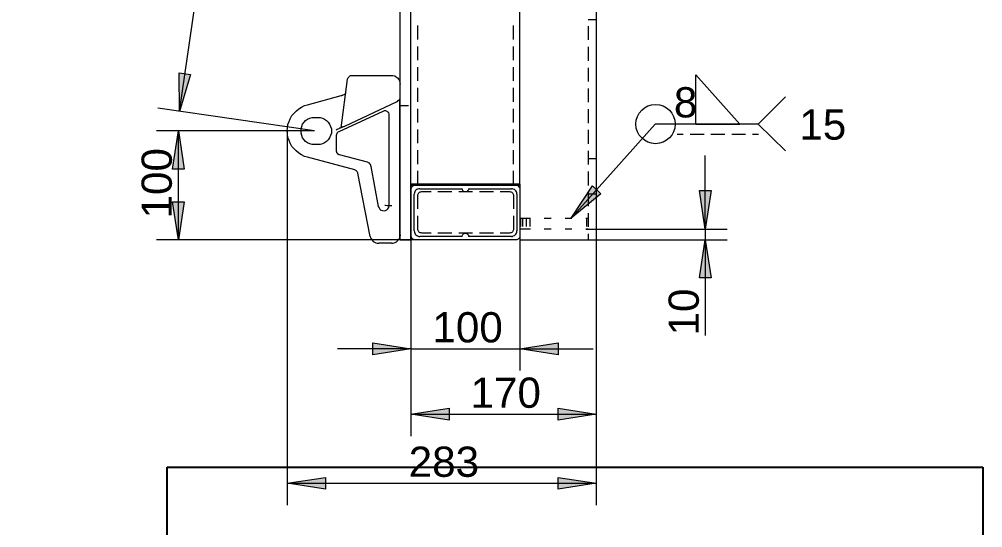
# Model space of a CAD drawing. Header units: millimetres. Extents: x 3 to 294, y 5 to 205.
# Drawn here: x 156.3 to 244.6, y 110.9 to 157.6 of the extents above; entities that cross this region are included whole.
import ezdxf

# ---------------------------------------------------------------- set-up
doc = ezdxf.new("R2010")
doc.units = ezdxf.units.MM
picture_1 = doc.add_image_def('image2.jpg', size_in_pixel=(516, 497))

msp = doc.modelspace()

# ---------------------------------------------------------------- hatches: boundary and pattern name
h = msp.add_hatch(color=7)
h.paths.add_polyline_path([(170.850278, 137.336389), (170.321111, 140.828889), (171.379444, 140.828889)])
h.paths.add_polyline_path([(170.850278, 147.32), (171.379444, 143.8275), (170.321111, 143.8275)])
h.paths.add_polyline_path([(219.180833, 179.951944), (219.745278, 176.424167), (218.651667, 176.424167)])
h.paths.add_polyline_path([(219.180833, 180.939722), (218.651667, 184.432222), (219.745278, 184.432222)])
h = msp.add_hatch(color=7)
h.paths.add_polyline_path([(170.956111, 149.119167), (170.920833, 152.646944), (171.979167, 152.505833)])
h.paths.add_polyline_path([(175.26, 178.7525), (175.26, 175.224722), (174.201667, 175.365833)])
h = msp.add_hatch(color=7)
h.paths.add_polyline_path([(30.056667, 175.930278), (30.621111, 172.437778), (29.5275, 172.437778)])
h.paths.add_polyline_path([(30.056667, 142.345833), (29.5275, 145.838333), (30.621111, 145.838333)])
h.paths.add_polyline_path([(219.180833, 138.324167), (218.651667, 141.851944), (219.745278, 141.851944)])
h.paths.add_polyline_path([(219.180833, 137.336389), (219.745278, 133.843889), (218.651667, 133.843889)])
at = {"true_color": 0x0000ff}
h = msp.add_hatch(color=5, dxfattribs=at)
h.dxf.hatch_style = 2
h.paths.add_polyline_path([(206.904167, 139.311944), (208.844444, 142.275278), (209.620556, 141.569722)])
h = msp.add_hatch(color=7)
h.paths.add_polyline_path([(192.193333, 127.352778), (188.700833, 126.788333), (188.700833, 127.881944)])
h.paths.add_polyline_path([(202.176944, 127.352778), (205.704722, 127.881944), (205.704722, 126.788333)])
h = msp.add_hatch(color=7)
h.paths.add_polyline_path([(192.193333, 121.355556), (195.685833, 121.884722), (195.685833, 120.791111)])
h.paths.add_polyline_path([(209.197222, 121.355556), (205.704722, 120.791111), (205.704722, 121.884722)])
h.paths.add_polyline_path([(180.833889, 115.005556), (184.361667, 115.534722), (184.361667, 114.476389)])
h.paths.add_polyline_path([(209.197222, 115.005556), (205.704722, 114.476389), (205.704722, 115.534722)])
h.paths.add_polyline_path([(45.543611, 97.860556), (49.071389, 98.389722), (49.071389, 97.331389)])
h.paths.add_polyline_path([(146.579167, 97.860556), (143.086667, 97.331389), (143.086667, 98.389722)])

# ---------------------------------------------------------------- linework, layer by layer
at = {"color": 7, "lineweight": 0}
for points in [[(209.197222, 180.939722), (209.197222, 137.336389)], [(170.956111, 149.119167), (175.26, 178.7525)], [(202.176944, 142.451667), (202.176944, 175.930278)], [(191.205556, 137.336389), (191.205556, 171.626389)], [(192.193333, 152.541111), (192.193333, 171.626389)], [(208.435363, 157.558387), (209.210416, 157.558387)], [(192.810377, 155.715794), (192.810377, 156.985794)], [(201.610348, 155.715794), (201.610348, 156.985794)], [(208.435363, 156.935981), (208.435363, 155.665981)], [(192.810377, 153.810794), (192.810377, 155.080794)], [(201.610348, 153.810794), (201.610348, 155.080794)], [(208.435363, 155.030981), (208.435363, 153.760981)], [(192.810377, 151.905794), (192.810377, 153.175794)], [(201.610348, 151.905794), (201.610348, 153.175794)], [(208.435363, 153.125981), (208.435363, 151.855981)], [(185.772778, 147.602222), (186.3725, 152.0825)], [(186.3725, 152.0825), (186.407778, 152.153056), (186.443056, 152.188333), (186.478333, 152.258889), (186.513611, 152.329444), (186.584167, 152.364722), (186.654722, 152.4), (186.725278, 152.4), (186.795833, 152.4)], [(186.795833, 152.4), (190.394167, 152.4)], [(190.394167, 152.4), (190.535278, 152.4), (190.711667, 152.364722), (190.852778, 152.258889), (190.958611, 152.188333), (191.064444, 152.047222), (191.135, 151.906111), (191.170278, 151.765), (191.205556, 151.623889)], [(192.193333, 142.451667), (192.193333, 152.541111)], [(192.810377, 150.000794), (192.810377, 151.270794)], [(201.610348, 150.000794), (201.610348, 151.270794)], [(208.435363, 151.220981), (208.435363, 149.950981)], [(182.703611, 149.718889), (185.772778, 150.565556)], [(185.772778, 150.565556), (185.843333, 150.565556), (185.878611, 150.600833), (185.949167, 150.600833)], [(186.231389, 150.918333), (186.196111, 150.847778), (186.196111, 150.777222), (186.125556, 150.706667), (186.090278, 150.671389), (186.019722, 150.636111), (185.949167, 150.600833)], [(191.170278, 150.283333), (191.099722, 150.142222)], [(191.10646, 150.171714), (191.128332, 150.202406), (191.151616, 150.241917), (191.171371, 150.283545)], [(191.170278, 137.548056), (191.170278, 150.283333)], [(183.338611, 147.32), (168.980556, 149.401389)], [(182.703611, 144.921111), (182.421389, 144.991667), (182.139167, 145.132778), (181.892222, 145.273889), (181.645278, 145.485556), (181.468889, 145.697222), (181.257222, 145.908889), (181.116111, 146.191111), (181.010278, 146.438056), (180.904444, 146.720278), (180.869167, 147.037778), (180.833889, 147.32), (180.869167, 147.602222), (180.904444, 147.919722), (181.010278, 148.201944), (181.116111, 148.448889), (181.257222, 148.731111), (181.468889, 148.942778), (181.680556, 149.154444), (181.892222, 149.366111), (182.139167, 149.507222), (182.421389, 149.648333), (182.703611, 149.718889)], [(190.888056, 150.001111), (186.090278, 147.743333)], [(190.888056, 150.001111), (190.958611, 150.036389), (191.029167, 150.106944), (191.099722, 150.142222)], [(191.210353, 149.656377), (191.980467, 149.656377)], [(183.338611, 146.085278), (183.126944, 146.085278), (182.915278, 146.155833), (182.703611, 146.226389), (182.527222, 146.3675), (182.386111, 146.508611), (182.245, 146.685), (182.174444, 146.896667), (182.103889, 147.108333), (182.103889, 147.32), (182.103889, 147.531667), (182.174444, 147.743333), (182.245, 147.955), (182.386111, 148.131389), (182.527222, 148.2725), (182.703611, 148.413611), (182.915278, 148.484167), (183.126944, 148.554722), (183.338611, 148.554722)], [(183.338611, 148.554722), (183.656111, 148.554722)], [(183.656111, 148.554722), (183.867778, 148.554722), (184.079444, 148.484167), (184.255833, 148.413611), (184.432222, 148.2725), (184.608611, 148.131389), (184.714444, 147.955), (184.820278, 147.743333), (184.890833, 147.531667), (184.890833, 147.32), (184.890833, 147.108333), (184.820278, 146.896667), (184.714444, 146.685), (184.608611, 146.508611), (184.432222, 146.3675), (184.255833, 146.226389), (184.079444, 146.155833), (183.867778, 146.085278), (183.656111, 146.085278)], [(189.618056, 149.119167), (185.561111, 147.249444)], [(190.1825, 148.766389), (190.1825, 148.872222), (190.147222, 148.978056), (190.076667, 149.048611), (190.006111, 149.119167), (189.900278, 149.154444), (189.829722, 149.154444), (189.723889, 149.154444), (189.618056, 149.119167)], [(190.1825, 140.440833), (190.1825, 148.766389)], [(192.810377, 148.095794), (192.810377, 149.365794)], [(201.610348, 148.095794), (201.610348, 149.365794)], [(208.435363, 149.315981), (208.435363, 148.045981)], [(186.090278, 147.743333), (186.055, 147.743333), (186.019722, 147.708056), (185.949167, 147.708056), (185.913889, 147.672778), (185.878611, 147.672778), (185.843333, 147.6375), (185.808056, 147.6375), (185.772778, 147.602222)], [(183.338611, 147.32), (168.839444, 147.32)], [(170.850278, 137.336389), (170.850278, 147.32)], [(180.833889, 147.32), (180.833889, 112.994722)], [(185.772778, 147.602222), (185.7375, 147.602222), (185.702222, 147.566944), (185.631667, 147.566944), (185.561111, 147.531667), (185.490556, 147.496389), (185.42, 147.461111), (185.314167, 147.390556)], [(185.561111, 147.249444), (185.490556, 147.214167), (185.455278, 147.178889), (185.42, 147.143611), (185.384722, 147.073056), (185.349444, 147.037778), (185.349444, 146.967222), (185.314167, 146.931944), (185.314167, 146.861389)], [(185.314167, 146.861389), (185.314167, 145.556111)], [(192.810377, 146.190794), (192.810377, 147.460794)], [(201.610348, 146.190794), (201.610348, 147.460794)], [(208.435363, 147.410981), (208.435363, 146.140981)], [(217.173634, 146.989729), (216.629297, 146.989729)], [(219.078634, 146.989729), (217.808634, 146.989729)], [(220.983634, 146.989729), (219.713634, 146.989729)], [(222.888634, 146.989729), (221.618634, 146.989729)], [(224.067617, 146.989729), (223.523634, 146.989729)], [(183.656111, 146.085278), (183.338611, 146.085278)], [(185.314167, 145.556111), (185.314167, 145.485556), (185.349444, 145.415), (185.349444, 145.344444), (185.384722, 145.309167), (185.455278, 145.273889), (185.490556, 145.203333), (185.561111, 145.168056), (185.596389, 145.168056)], [(185.596389, 145.168056), (188.171667, 144.497778)], [(192.810377, 144.285794), (192.810377, 145.555794)], [(201.610348, 144.285794), (201.610348, 145.555794)], [(208.435363, 145.505981), (208.435363, 144.235981)], [(219.180833, 138.324167), (219.180833, 145.062222)], [(187.042778, 143.756944), (182.703611, 144.921111)], [(188.171667, 144.497778), (188.242222, 144.4625), (188.2775, 144.427222), (188.348056, 144.391944), (188.383333, 144.321389), (188.453889, 144.286111), (188.489167, 144.215556), (188.489167, 144.145), (188.524444, 144.074444)], [(209.210346, 144.758375), (208.435293, 144.758375)], [(187.325, 143.439444), (187.325, 143.474722), (187.289722, 143.545278), (187.254444, 143.580556), (187.219167, 143.615833), (187.183889, 143.651111), (187.148611, 143.686389), (187.078056, 143.721667), (187.042778, 143.756944)], [(188.453889, 137.653889), (187.325, 143.439444)], [(188.524444, 144.074444), (189.194722, 140.405556)], [(192.810377, 142.458405), (192.810377, 143.650794)], [(201.610348, 142.458405), (201.610348, 143.650794)], [(208.435363, 143.600981), (208.435363, 142.330981)], [(192.193333, 142.451667), (192.193333, 125.341944)], [(192.193333, 142.451667), (192.193333, 119.344722)], [(192.581389, 142.451667), (192.510833, 142.451667), (192.440278, 142.451667), (192.369722, 142.451667), (192.299167, 142.451667), (192.263889, 142.451667), (192.228611, 142.451667), (192.193333, 142.451667)], [(192.193333, 141.957778), (192.193333, 142.451667)], [(192.193333, 141.957778), (192.193333, 142.028333), (192.228611, 142.098889), (192.263889, 142.169444), (192.299167, 142.24), (192.369722, 142.275278), (192.440278, 142.310556), (192.510833, 142.345833), (192.581389, 142.345833)], [(192.193333, 142.345833), (192.581389, 142.345833)], [(201.824167, 142.451667), (192.581389, 142.451667)], [(192.581389, 142.345833), (201.824167, 142.345833)], [(202.176944, 142.451667), (202.141667, 142.451667), (202.071111, 142.451667), (202.035833, 142.451667), (201.965278, 142.451667), (201.894722, 142.451667), (201.824167, 142.451667)], [(201.824167, 142.345833), (201.894722, 142.345833), (201.965278, 142.310556), (202.035833, 142.275278), (202.071111, 142.24), (202.141667, 142.169444), (202.176944, 142.098889), (202.176944, 142.028333), (202.176944, 141.957778)], [(201.824167, 142.345833), (202.176944, 142.345833)], [(202.176944, 142.451667), (202.176944, 125.341944)], [(202.176944, 142.345833), (202.176944, 141.957778)], [(192.193333, 137.724444), (192.193333, 141.957778)], [(193.004722, 142.028333), (192.898889, 142.028333), (192.793056, 141.993056), (192.7225, 141.957778), (192.651944, 141.887222), (192.581389, 141.816667), (192.546111, 141.746111), (192.510833, 141.640278), (192.475556, 141.534444)], [(192.475556, 138.147778), (192.475556, 141.534444)], [(192.810377, 141.383491), (192.817433, 141.456516), (192.838952, 141.527071), (192.873524, 141.59163), (192.920091, 141.648427), (192.976888, 141.695346), (193.041799, 141.729919), (193.112002, 141.751085), (193.18538, 141.758494)], [(193.004722, 142.028333), (196.885278, 142.028333)], [(193.185274, 141.758388), (194.035468, 141.758388)], [(194.670468, 141.758388), (195.940468, 141.758388)], [(196.575468, 141.758388), (197.845468, 141.758388)], [(197.485, 142.028333), (197.485, 141.9225), (197.414444, 141.851944), (197.343889, 141.781389), (197.238056, 141.746111), (197.132222, 141.746111), (197.026389, 141.781389), (196.955833, 141.851944), (196.920556, 141.9225), (196.885278, 142.028333)], [(197.485, 142.028333), (201.400833, 142.028333)], [(198.480468, 141.758388), (199.750468, 141.758388)], [(200.385468, 141.758388), (201.23531, 141.758388)], [(201.235451, 141.758388), (201.308476, 141.751332), (201.379032, 141.729813), (201.44359, 141.695241), (201.500387, 141.648674), (201.547307, 141.591877), (201.581879, 141.526966), (201.603046, 141.456763), (201.610454, 141.383385)], [(201.894722, 141.534444), (201.894722, 141.640278), (201.859444, 141.746111), (201.824167, 141.816667), (201.753611, 141.887222), (201.683056, 141.957778), (201.577222, 141.993056), (201.506667, 142.028333), (201.400833, 142.028333)], [(201.894722, 141.534444), (201.894722, 138.147778)], [(202.176944, 141.957778), (202.176944, 137.724444)], [(208.435363, 141.695981), (208.435363, 140.425981)], [(208.435363, 141.558398), (209.210416, 141.558398)], [(192.810377, 140.175862), (192.810377, 141.38342)], [(201.610348, 141.383491), (201.610348, 140.175932)], [(189.194722, 140.405556), (189.265278, 140.264444), (189.335833, 140.158611), (189.441667, 140.052778), (189.582778, 140.0175), (189.723889, 139.982222), (189.865, 140.0175), (189.970833, 140.088056), (190.076667, 140.193889), (190.147222, 140.299722), (190.1825, 140.440833)], [(190.1825, 140.440833), (190.111944, 140.440833), (190.006111, 140.440833), (189.865, 140.476111), (189.794444, 140.476111)], [(190.429444, 140.440833), (190.394167, 140.440833), (190.323611, 140.440833), (190.253056, 140.440833), (190.217778, 140.440833), (190.1825, 140.440833)], [(208.435363, 139.790981), (208.435363, 138.520981)], [(192.810377, 138.333304), (192.810377, 139.540862)], [(201.610348, 139.540933), (201.610348, 138.333374)], [(202.235364, 139.333393), (202.235364, 138.550932)], [(202.235364, 139.333393), (202.435389, 139.333393)], [(202.435354, 139.333393), (202.435354, 138.550932)], [(202.435354, 139.333393), (202.745799, 139.333393)], [(202.745728, 139.333393), (202.745728, 138.550932)], [(202.745728, 139.333393), (203.099211, 139.333393)], [(203.099352, 139.333393), (203.099352, 138.550932)], [(203.099352, 139.333393), (203.150505, 139.333393)], [(204.420505, 139.333393), (205.055505, 139.333393)], [(206.325505, 139.333393), (206.960505, 139.333393)], [(208.230505, 139.333393), (208.281658, 139.333393)], [(208.281693, 139.333393), (208.281693, 138.550932)], [(208.281693, 139.333393), (208.435504, 139.333393)], [(192.475556, 138.147778), (192.510833, 138.041944), (192.546111, 137.936111), (192.581389, 137.865556), (192.651944, 137.795), (192.7225, 137.724444), (192.793056, 137.689167), (192.898889, 137.653889), (193.004722, 137.653889)], [(193.185274, 137.958407), (193.112249, 137.965462), (193.041693, 137.986982), (192.977135, 138.021554), (192.920338, 138.068121), (192.873418, 138.124918), (192.838846, 138.189829), (192.817679, 138.260032), (192.810271, 138.333409)], [(194.035257, 137.958407), (193.185415, 137.958407)], [(195.940257, 137.958407), (194.670257, 137.958407)], [(197.845257, 137.958407), (196.575257, 137.958407)], [(196.885278, 137.653889), (196.920556, 137.759722), (196.955833, 137.830278), (197.026389, 137.900833), (197.132222, 137.936111), (197.238056, 137.936111), (197.343889, 137.900833), (197.414444, 137.830278), (197.485, 137.759722), (197.485, 137.653889)], [(199.750257, 137.958407), (198.480257, 137.958407)], [(201.235451, 137.958407), (200.385257, 137.958407)], [(201.610348, 138.333304), (201.603293, 138.260279), (201.581773, 138.189723), (201.547201, 138.125165), (201.500634, 138.068367), (201.443837, 138.021448), (201.378926, 137.986876), (201.308723, 137.965709), (201.235345, 137.958301)], [(201.400833, 137.653889), (201.506667, 137.653889), (201.577222, 137.689167), (201.683056, 137.724444), (201.753611, 137.795), (201.824167, 137.865556), (201.859444, 137.936111), (201.894722, 138.041944), (201.894722, 138.147778)], [(202.235364, 138.358386), (202.435389, 138.358386)], [(202.435354, 138.358386), (202.745799, 138.358386)], [(202.745728, 138.358386), (203.099211, 138.358386)], [(203.099352, 138.358386), (203.150505, 138.358386)], [(204.420505, 138.358386), (205.055505, 138.358386)], [(206.325505, 138.358386), (206.960505, 138.358386)], [(208.230505, 138.358386), (208.281658, 138.358386)], [(208.28, 138.324167), (221.191667, 138.324167)], [(208.281693, 138.358386), (208.435504, 138.358386)], [(219.180833, 138.324167), (219.180833, 137.336389)], [(192.581389, 137.336389), (168.839444, 137.336389)], [(188.453889, 137.653889), (188.489167, 137.512778), (188.559722, 137.406944), (188.630278, 137.301111), (188.736111, 137.195278), (188.841944, 137.124722), (188.983056, 137.054167), (189.088889, 137.018889), (189.23, 137.018889)], [(190.394167, 137.018889), (189.23, 137.018889)], [(190.394167, 137.018889), (190.535278, 137.018889), (190.641111, 137.054167), (190.746944, 137.089444), (190.852778, 137.16), (190.958611, 137.230556), (191.029167, 137.336389), (191.099722, 137.442222), (191.170278, 137.548056)], [(191.205556, 137.795), (191.170278, 137.548056)], [(191.205556, 137.336389), (192.193333, 137.336389)], [(192.581389, 137.336389), (192.510833, 137.336389), (192.440278, 137.371667), (192.369722, 137.406944), (192.299167, 137.442222), (192.263889, 137.512778), (192.228611, 137.583333), (192.193333, 137.653889), (192.193333, 137.724444)], [(192.193333, 137.336389), (192.193333, 137.724444)], [(201.824167, 137.336389), (192.581389, 137.336389)], [(196.885278, 137.653889), (193.004722, 137.653889)], [(201.400833, 137.653889), (197.485, 137.653889)], [(202.176944, 137.724444), (202.176944, 137.653889), (202.176944, 137.583333), (202.141667, 137.512778), (202.071111, 137.442222), (202.035833, 137.406944), (201.965278, 137.371667), (201.894722, 137.336389), (201.824167, 137.336389)], [(202.176944, 137.724444), (202.176944, 137.336389)], [(202.176944, 137.336389), (202.847222, 137.336389)], [(202.847222, 137.336389), (202.917778, 137.336389), (203.023611, 137.336389), (203.094167, 137.336389), (203.164722, 137.336389), (203.235278, 137.336389), (203.341111, 137.336389), (203.411667, 137.336389), (203.446944, 137.336389)], [(203.446944, 137.336389), (208.844444, 137.336389)], [(208.435363, 137.885981), (208.435363, 137.358226)], [(208.844444, 137.336389), (221.191667, 137.336389)], [(208.844444, 137.336389), (208.915, 137.336389), (208.985556, 137.336389), (209.056111, 137.336389), (209.091389, 137.336389), (209.126667, 137.336389), (209.161944, 137.336389), (209.197222, 137.336389)], [(209.197222, 137.336389), (209.197222, 119.344722)], [(209.197222, 137.336389), (209.197222, 112.994722)], [(219.180833, 137.336389), (219.180833, 128.552222)], [(192.193333, 127.352778), (185.455278, 127.352778)], [(192.193333, 127.352778), (202.176944, 127.352778)], [(202.176944, 127.352778), (208.915, 127.352778)], [(192.193333, 121.355556), (209.197222, 121.355556)], [(180.833889, 115.005556), (209.197222, 115.005556)]]:
    msp.add_lwpolyline(points, dxfattribs=at)
for points in [[(170.956111, 149.119167), (170.920833, 152.646944), (171.979167, 152.505833)], [(170.850278, 147.32), (171.379444, 143.8275), (170.321111, 143.8275)], [(219.180833, 138.324167), (218.651667, 141.851944), (219.745278, 141.851944)], [(170.850278, 137.336389), (170.321111, 140.828889), (171.379444, 140.828889)], [(219.180833, 137.336389), (219.745278, 133.843889), (218.651667, 133.843889)], [(192.193333, 127.352778), (188.700833, 126.788333), (188.700833, 127.881944)], [(202.176944, 127.352778), (205.704722, 127.881944), (205.704722, 126.788333)], [(192.193333, 121.355556), (195.685833, 121.884722), (195.685833, 120.791111)], [(209.197222, 121.355556), (205.704722, 120.791111), (205.704722, 121.884722)], [(180.833889, 115.005556), (184.361667, 115.534722), (184.361667, 114.476389)], [(209.197222, 115.005556), (205.704722, 114.476389), (205.704722, 115.534722)]]:
    msp.add_lwpolyline(points, close=True, dxfattribs=at)
at = {"color": 5, "lineweight": 0, "true_color": 0x0000ff}
for points in [[(218.334167, 147.955), (218.334167, 152.470556)], [(218.334167, 152.470556), (222.355833, 147.955)], [(226.553889, 150.459722), (224.049167, 147.955)], [(206.904167, 139.311944), (214.594722, 147.955)], [(224.049167, 147.955), (214.594722, 147.955)], [(218.334167, 147.955), (222.355833, 147.955)], [(226.553889, 145.485556), (224.049167, 147.955)]]:
    msp.add_lwpolyline(points, dxfattribs=at)
msp.add_lwpolyline([(206.904167, 139.311944), (208.844444, 142.275278), (209.620556, 141.569722)], close=True, dxfattribs=at)
msp.add_circle((214.63, 147.955), 1.799167, dxfattribs=at)

# ---------------------------------------------------------------- texts
at = {"color": 5, "true_color": 0x0000ff, "attachment_point": 1}
for s, insert, char_height in [('{\\fArialUnicodeMS|b0|i0|c0;8}', (216.312051, 151.335178), 2.77273), ('{\\fArialUnicodeMS|b0|i0|c0;15}', (227.821529, 149.298824), 2.772729)]:
    msp.add_mtext(s, dxfattribs=dict(at, insert=insert, char_height=char_height))
at = {"color": 7, "char_height": 2.772729, "attachment_point": 7, "rotation": 90}
for s, insert in [('{\\fArialUnicodeMS|b0|i0|c0;100}', (170.289537, 139.293177)), ('{\\fArialUnicodeMS|b0|i0|c0;10}', (218.637628, 128.561317))]:
    msp.add_mtext(s, dxfattribs=dict(at, insert=insert))
at = {"color": 7, "char_height": 2.772729, "attachment_point": 1}
for s, insert in [('{\\fArialUnicodeMS|b0|i0|c0;100}', (194.155126, 130.703852)), ('{\\fArialUnicodeMS|b0|i0|c0;170}', (197.653586, 124.704735)), ('{\\fArialUnicodeMS|b0|i0|c0;283}', (191.981098, 118.373838))]:
    msp.add_mtext(s, dxfattribs=dict(at, insert=insert))

# ---------------------------------------------------------------- pictures from other files: only their frames are drawn
image = msp.add_image(picture_1, insert=(169.817869, 44.210531), size_in_units=(74.83032, 72.278213))
image.dxf.flags = 7

doc.saveas('drawing.dxf')
